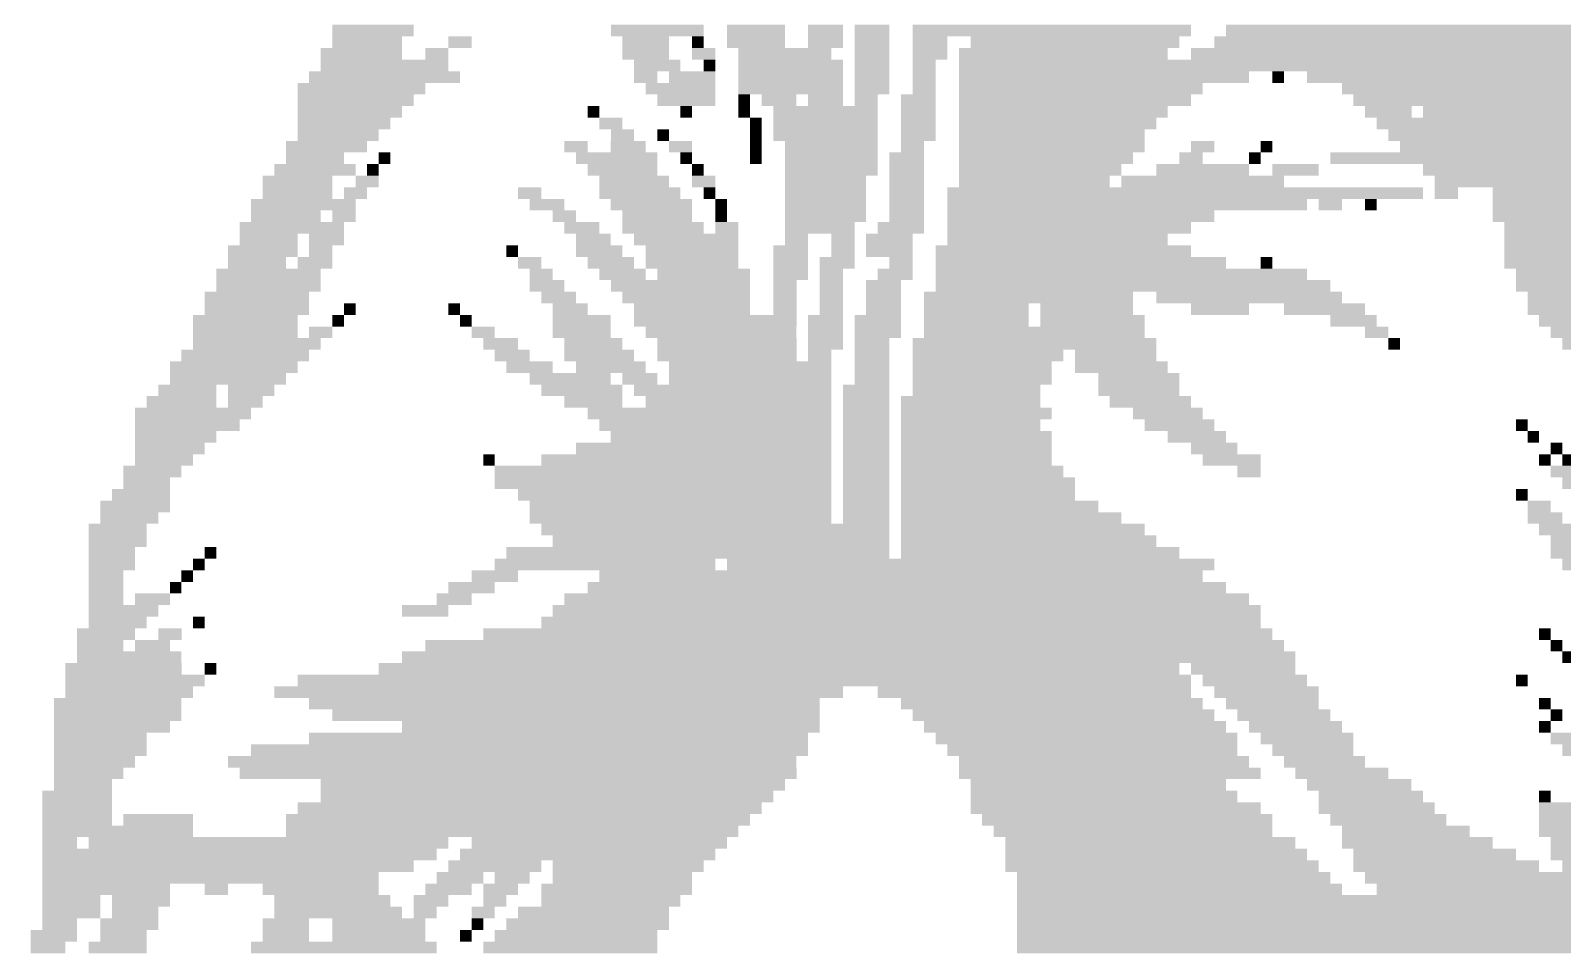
# Model space of a CAD drawing. Extents: x -3 to 225, y 0 to 143.
# Drawn here: x 142.08 to 147.11, y 6.4 to 9.41 of the extents above; entities that cross this region are included whole.
import ezdxf

# ---------------------------------------------------------------- set-up
doc = ezdxf.new("R2010")
doc.units = 0
doc.layers.add('121', color=1, linetype='CONTINUOUS')

# ---------------------------------------------------------------- blocks, each defined once
blk = doc.blocks.new('RECT')
blk.add_solid([(-0.5, -0.5), (0.5, -0.5), (-0.5, 0.5), (0.5, 0.5)])

msp = doc.modelspace()

# ---------------------------------------------------------------- block references
at = {"layer": '121', "yscale": 0.0381}
for p, xscale in [((143.2058, 9.4083), 0.2667), ((144.1393, 9.4083), 0.3048), ((144.4631, 9.4083), 0.1905), ((144.6917, 9.4083), 0.1143), ((144.8441, 9.4083), 0.1143), ((145.4347, 9.4083), 0.9144), ((146.7682, 9.4083), 1.524), ((143.1868, 9.3702), 0.2286), ((143.4916, 9.3702), 0.0762), ((144.1012, 9.3702), 0.1524), ((144.2726, 9.3702), 0.0381), ((144.4631, 9.3702), 0.1905), ((144.6917, 9.3702), 0.1143), ((144.8441, 9.3702), 0.1143), ((145.0346, 9.3702), 0.1143), ((145.5109, 9.3702), 0.6858), ((146.7491, 9.3702), 1.5621), ((143.1677, 9.3321), 0.2667), ((143.2439, 9.294), 0.4191), ((143.4154, 9.3321), 0.0762), ((144.1012, 9.3321), 0.1524), ((144.1393, 9.294), 0.1524), ((144.2917, 9.3321), 0.0762), ((144.3107, 9.294), 0.0381), ((144.5584, 9.3321), 0.3048), ((144.5774, 9.294), 0.3429), ((144.8441, 9.3321), 0.1143), ((144.8441, 9.294), 0.1143), ((145.0346, 9.3321), 0.1143), ((145.0156, 9.294), 0.0762), ((145.4728, 9.3321), 0.6858), ((146.2729, 9.294), 2.286), ((146.6348, 9.3321), 1.4859), ((143.2439, 9.2559), 0.4953), ((144.1012, 9.2559), 0.0762), ((144.2536, 9.2559), 0.1524), ((144.5774, 9.2559), 0.3429), ((144.8441, 9.2559), 0.1143), ((145.0156, 9.2559), 0.0762), ((145.6061, 9.2559), 0.9525), ((146.1776, 9.2559), 0.0381), ((146.8253, 9.2559), 1.1049), ((143.1677, 9.2178), 0.4191), ((144.2155, 9.2178), 0.2286), ((144.5774, 9.2178), 0.3429), ((144.8441, 9.2178), 0.1143), ((145.0156, 9.2178), 0.0762), ((145.5299, 9.2178), 0.8001), ((146.8634, 9.2178), 0.9525), ((143.1487, 9.1797), 0.381), ((143.1296, 9.1416), 0.3429), ((143.9297, 9.1416), 0.0381), ((144.2345, 9.1797), 0.1905), ((144.2345, 9.1416), 0.0381), ((144.425, 9.1797), 0.0381), ((144.425, 9.1416), 0.0381), ((144.5393, 9.1797), 0.1143), ((144.6917, 9.1416), 0.3429), ((144.6917, 9.1797), 0.1143), ((144.8251, 9.1797), 0.0762), ((144.9965, 9.1797), 0.1143), ((144.9965, 9.1416), 0.1143), ((145.5109, 9.1797), 0.762), ((145.4728, 9.1416), 0.6858), ((146.8825, 9.1797), 0.9144), ((146.5396, 9.1416), 0.1524), ((146.9968, 9.1416), 0.6858), ((143.1106, 9.1035), 0.3048), ((143.9869, 9.1035), 0.0762), ((144.4631, 9.1035), 0.0381), ((144.6917, 9.1035), 0.3429), ((144.9965, 9.1035), 0.1143), ((145.4537, 9.1035), 0.6477), ((146.9396, 9.1035), 0.8763), ((143.0915, 9.0654), 0.2667), ((144.025, 9.0654), 0.0762), ((144.1583, 9.0654), 0.0381), ((144.4631, 9.0654), 0.0381), ((144.6917, 9.0654), 0.3429), ((144.9965, 9.0654), 0.1143), ((145.4347, 9.0654), 0.6096), ((146.9777, 9.0654), 0.8763), ((143.0534, 9.0273), 0.2667), ((143.0153, 8.9892), 0.1905), ((143.2439, 8.9892), 0.0381), ((143.8726, 9.0273), 0.0762), ((144.0059, 8.9892), 0.2667), ((144.044, 9.0273), 0.1143), ((144.2155, 9.0273), 0.0762), ((144.2345, 8.9892), 0.0381), ((144.4631, 9.0273), 0.0381), ((144.4631, 8.9892), 0.0381), ((144.7108, 9.0273), 0.3048), ((144.7108, 8.9892), 0.3048), ((144.9584, 8.9892), 0.1143), ((144.9775, 9.0273), 0.0762), ((145.4347, 9.0273), 0.6096), ((145.4156, 8.9892), 0.5715), ((145.8919, 8.9892), 0.0762), ((145.93, 9.0273), 0.0762), ((146.1014, 8.9892), 0.0381), ((146.1395, 9.0273), 0.0381), ((146.8825, 8.9892), 1.0668), ((146.9968, 9.0273), 0.8382), ((143.0153, 8.9511), 0.2667), ((143.2058, 8.9511), 0.0381), ((144.025, 8.9511), 0.2286), ((144.2726, 8.9511), 0.0381), ((144.7108, 8.9511), 0.3048), ((144.9584, 8.9511), 0.1143), ((145.3966, 8.9511), 0.5334), ((145.93, 8.9511), 0.3048), ((146.2348, 8.9511), 0.1524), ((147.0539, 8.9511), 0.8001), ((142.9582, 8.913), 0.2286), ((143.1868, 8.913), 0.0762), ((144.0631, 8.913), 0.2286), ((144.2917, 8.913), 0.0762), ((144.6917, 8.913), 0.2667), ((144.9584, 8.913), 0.1143), ((145.3775, 8.913), 0.4953), ((145.93, 8.913), 0.5334), ((147.092, 8.913), 0.8001), ((142.9772, 8.8368), 0.3429), ((142.9582, 8.8749), 0.2286), ((143.1487, 8.8749), 0.0762), ((143.7202, 8.8749), 0.0762), ((143.7773, 8.8368), 0.1143), ((144.0821, 8.8749), 0.2667), ((144.1202, 8.8368), 0.2667), ((144.3107, 8.8749), 0.0381), ((144.3488, 8.8368), 0.0381), ((144.6917, 8.8749), 0.2667), ((144.6917, 8.8368), 0.2667), ((144.9584, 8.8749), 0.1143), ((144.9584, 8.8368), 0.1143), ((145.6823, 8.8368), 1.1811), ((145.8728, 8.8749), 1.5621), ((146.3491, 8.8368), 0.0762), ((146.4824, 8.8368), 0.0381), ((146.7301, 8.8749), 0.0762), ((147.1873, 8.8749), 0.6096), ((147.2063, 8.8368), 0.6477), ((142.9201, 8.7987), 0.2286), ((143.1106, 8.7987), 0.0762), ((143.8345, 8.7987), 0.0762), ((144.1393, 8.7987), 0.2286), ((144.3488, 8.7987), 0.0381), ((144.6917, 8.7987), 0.2667), ((144.9584, 8.7987), 0.1143), ((145.5299, 8.7987), 0.8763), ((147.2825, 8.7987), 0.8001), ((142.9391, 8.7606), 0.3429), ((143.8916, 8.7606), 0.1143), ((144.1583, 8.7606), 0.2667), ((144.3679, 8.7606), 0.0762), ((144.6727, 8.7606), 0.2286), ((144.9394, 8.7606), 0.1524), ((145.4918, 8.7606), 0.8001), ((147.4349, 8.7606), 1.0287), ((142.8439, 8.6844), 0.2286), ((142.8629, 8.7225), 0.1905), ((143.0534, 8.7225), 0.1143), ((143.0344, 8.6844), 0.0762), ((143.663, 8.6844), 0.0381), ((143.9297, 8.7225), 0.1143), ((143.9488, 8.6844), 0.1524), ((144.2345, 8.7225), 0.3429), ((144.2536, 8.6844), 0.3048), ((144.5774, 8.6844), 0.1143), ((144.5965, 8.7225), 0.0762), ((144.7489, 8.7225), 0.0762), ((144.7489, 8.6844), 0.0762), ((144.9013, 8.7225), 0.1524), ((144.9013, 8.6844), 0.1524), ((145.4728, 8.6844), 0.8382), ((145.4537, 8.7225), 0.7239), ((147.3587, 8.7225), 0.8763), ((147.4159, 8.6844), 0.9906), ((142.8248, 8.6463), 0.1905), ((143.0153, 8.6463), 0.1143), ((143.7202, 8.6463), 0.0762), ((143.9869, 8.6463), 0.1524), ((144.2536, 8.6463), 0.3048), ((144.5774, 8.6463), 0.1143), ((144.7298, 8.6463), 0.1143), ((144.9394, 8.6463), 0.0762), ((145.5299, 8.6463), 0.9525), ((146.1395, 8.6463), 0.0381), ((147.4159, 8.6463), 0.9906), ((142.8629, 8.6082), 0.3429), ((143.7583, 8.6082), 0.0762), ((144.025, 8.6082), 0.1524), ((144.2917, 8.6082), 0.3048), ((144.5774, 8.6082), 0.1143), ((144.7108, 8.6082), 0.0762), ((144.9203, 8.6082), 0.1143), ((145.6633, 8.6082), 1.2192), ((147.4159, 8.6082), 0.9144), ((142.8248, 8.532), 0.3429), ((142.8629, 8.5701), 0.3429), ((143.7773, 8.5701), 0.1143), ((143.8154, 8.532), 0.1143), ((144.2155, 8.5701), 0.4572), ((144.2345, 8.532), 0.4191), ((144.5584, 8.5701), 0.0762), ((144.5584, 8.532), 0.0762), ((144.7108, 8.5701), 0.0762), ((144.7108, 8.532), 0.0762), ((144.8822, 8.5701), 0.1143), ((144.8822, 8.532), 0.1143), ((145.3585, 8.532), 0.6858), ((145.7014, 8.5701), 1.2954), ((146.0824, 8.532), 0.6096), ((147.3968, 8.5701), 0.8763), ((147.4159, 8.532), 0.8382), ((142.8248, 8.4939), 0.3429), ((143.1296, 8.4939), 0.0381), ((143.4725, 8.4939), 0.0381), ((143.8535, 8.4939), 0.1143), ((144.2536, 8.4939), 0.381), ((144.5584, 8.4939), 0.0762), ((144.7108, 8.4939), 0.0762), ((144.8822, 8.4939), 0.1143), ((145.187, 8.4939), 0.3429), ((145.549, 8.4939), 0.3048), ((145.9871, 8.4939), 0.1905), ((146.33, 8.4939), 0.2667), ((147.3968, 8.4939), 0.8001), ((142.7867, 8.4558), 0.3429), ((143.0915, 8.4558), 0.0381), ((143.5106, 8.4558), 0.0381), ((143.8916, 8.4558), 0.1905), ((144.3298, 8.4558), 0.5334), ((144.6917, 8.4558), 0.1143), ((144.8632, 8.4558), 0.1524), ((145.187, 8.4558), 0.3429), ((145.568, 8.4558), 0.3429), ((146.4253, 8.4558), 0.1524), ((147.4159, 8.4558), 0.762), ((142.7867, 8.4177), 0.3429), ((143.0344, 8.4177), 0.0762), ((143.5678, 8.4177), 0.0762), ((143.8916, 8.4177), 0.1905), ((144.3488, 8.4177), 0.4953), ((144.6917, 8.4177), 0.1143), ((144.8632, 8.4177), 0.1524), ((145.3775, 8.4177), 0.7239), ((146.5015, 8.4177), 0.0762), ((147.4159, 8.4177), 0.6858), ((142.7867, 8.3415), 0.4191), ((142.8248, 8.3796), 0.4191), ((143.6249, 8.3796), 0.1143), ((143.663, 8.3415), 0.1143), ((143.9297, 8.3796), 0.1905), ((143.9488, 8.3415), 0.2286), ((144.3679, 8.3796), 0.4572), ((144.3679, 8.3415), 0.4572), ((144.6917, 8.3796), 0.1143), ((144.6727, 8.3415), 0.0762), ((144.8441, 8.3796), 0.1143), ((144.8441, 8.3415), 0.1143), ((145.3775, 8.3796), 0.8001), ((145.2251, 8.3415), 0.4953), ((145.6442, 8.3415), 0.2667), ((146.5586, 8.3796), 0.0381), ((147.4349, 8.3796), 0.6477), ((142.7486, 8.3034), 0.4191), ((143.7202, 8.3034), 0.1524), ((143.9869, 8.3034), 0.2286), ((144.4441, 8.3034), 0.5334), ((144.8441, 8.3034), 0.1143), ((145.2061, 8.3034), 0.4572), ((145.6633, 8.3034), 0.3048), ((142.7296, 8.2653), 0.381), ((143.8535, 8.2653), 0.2667), ((144.0821, 8.2653), 0.1143), ((144.4441, 8.2653), 0.5334), ((144.8441, 8.2653), 0.1143), ((145.2061, 8.2653), 0.4572), ((145.7204, 8.2653), 0.2667), ((142.5772, 8.1891), 0.2286), ((142.5962, 8.2272), 0.1905), ((142.7867, 8.1891), 0.1143), ((142.8058, 8.2272), 0.1524), ((143.8916, 8.2272), 0.2667), ((143.9297, 8.1891), 0.1905), ((144.3869, 8.2272), 0.6477), ((144.406, 8.1891), 0.6096), ((144.8251, 8.2272), 0.1524), ((144.8251, 8.1891), 0.1524), ((145.168, 8.1891), 0.4572), ((145.187, 8.2272), 0.4191), ((145.7204, 8.2272), 0.2667), ((145.7585, 8.1891), 0.2667), ((142.6153, 8.151), 0.381), ((144.3107, 8.151), 0.8001), ((144.8251, 8.151), 0.1524), ((145.187, 8.151), 0.4953), ((145.8157, 8.151), 0.2286), ((142.5962, 8.1129), 0.3429), ((144.3298, 8.1129), 0.762), ((144.8251, 8.1129), 0.1524), ((145.168, 8.1129), 0.4572), ((145.8538, 8.1129), 0.2286), ((146.9777, 8.1129), 0.0381), ((142.5581, 8.0748), 0.2667), ((142.5391, 8.0367), 0.2286), ((144.2917, 8.0367), 0.8382), ((144.3488, 8.0748), 0.7239), ((144.8251, 8.0748), 0.1524), ((144.8251, 8.0367), 0.1524), ((145.187, 8.0748), 0.4953), ((145.187, 8.0367), 0.4953), ((145.9109, 8.0748), 0.1905), ((145.9681, 8.0367), 0.1524), ((147.0158, 8.0748), 0.0381), ((147.092, 8.0367), 0.0381), ((142.52, 7.9986), 0.1905), ((143.5868, 7.9986), 0.0381), ((144.2345, 7.9986), 0.9525), ((144.8251, 7.9986), 0.1524), ((145.187, 7.9986), 0.4953), ((146.0252, 7.9986), 0.1905), ((147.0539, 7.9986), 0.0381), ((147.1301, 7.9986), 0.0381), ((142.4819, 7.9605), 0.1905), ((144.1583, 7.9605), 1.1049), ((144.8251, 7.9605), 0.1524), ((145.2061, 7.9605), 0.5334), ((146.0824, 7.9605), 0.0762), ((147.1301, 7.9605), 0.1143), ((142.4438, 7.8843), 0.1905), ((142.4629, 7.9224), 0.1524), ((144.1583, 7.9224), 1.1049), ((144.1964, 7.8843), 1.0287), ((144.8251, 7.9224), 0.1524), ((144.8251, 7.8843), 0.1524), ((145.2251, 7.9224), 0.5715), ((145.2251, 7.8843), 0.5715), ((146.9777, 7.8843), 0.0381), ((147.1492, 7.9224), 0.0762), ((142.4248, 7.8462), 0.2286), ((144.2155, 7.8462), 0.9906), ((144.8251, 7.8462), 0.1524), ((145.2632, 7.8462), 0.6477), ((147.0349, 7.8462), 0.0762), ((142.4057, 7.8081), 0.1905), ((144.2155, 7.8081), 0.9906), ((144.8251, 7.8081), 0.1524), ((145.3013, 7.8081), 0.7239), ((147.0539, 7.8081), 0.1143), ((142.3676, 7.77), 0.1905), ((142.3676, 7.7319), 0.1905), ((144.3298, 7.77), 1.143), ((144.3488, 7.7319), 1.1049), ((145.3394, 7.77), 0.8001), ((145.3585, 7.7319), 0.8382), ((147.092, 7.77), 0.1143), ((147.1111, 7.7319), 0.0762), ((142.3486, 7.6938), 0.1524), ((142.6724, 7.6938), 0.0381), ((144.2726, 7.6938), 1.2573), ((145.3966, 7.6938), 0.9144), ((147.1301, 7.6938), 0.1143), ((142.3486, 7.6557), 0.1524), ((142.6343, 7.6557), 0.0381), ((143.9678, 7.6557), 0.7239), ((145.168, 7.6557), 1.6002), ((147.3587, 7.6557), 0.4953), ((142.3295, 7.6176), 0.1143), ((142.3295, 7.5795), 0.1143), ((142.5581, 7.5795), 0.0381), ((142.5962, 7.6176), 0.0381), ((143.5297, 7.5795), 0.1524), ((143.6059, 7.6176), 0.1524), ((144.9584, 7.5795), 2.0955), ((144.9394, 7.6176), 1.9812), ((142.3295, 7.5414), 0.1143), ((142.4819, 7.5414), 0.1143), ((143.4725, 7.5414), 0.1143), ((144.9584, 7.5414), 2.2479), ((142.3867, 7.5033), 0.2286), ((143.3773, 7.5033), 0.1524), ((144.9584, 7.5033), 2.3241), ((142.3295, 7.4271), 0.1905), ((142.3676, 7.4652), 0.1905), ((142.5391, 7.4271), 0.0762), ((142.6343, 7.4652), 0.0381), ((144.8632, 7.4271), 2.5908), ((144.9394, 7.4652), 2.3622), ((147.0539, 7.4271), 0.0381), ((142.3105, 7.389), 0.1524), ((142.4819, 7.389), 0.1143), ((144.787, 7.389), 2.8194), ((147.092, 7.389), 0.0381), ((142.4057, 7.3509), 0.3429), ((144.7679, 7.3509), 2.9337), ((147.1301, 7.3509), 0.0381), ((142.3867, 7.3128), 0.381), ((142.4248, 7.2747), 0.4572), ((142.6724, 7.3128), 0.0381), ((144.425, 7.2747), 2.9337), ((144.5393, 7.3128), 2.6289), ((146.0633, 7.3128), 0.3429), ((146.1014, 7.2747), 0.3429), ((146.9777, 7.2747), 0.0381), ((142.4057, 7.2366), 0.4191), ((143.8154, 7.2366), 1.8669), ((145.3775, 7.2366), 1.0287), ((146.1395, 7.2366), 0.3429), ((142.3676, 7.1985), 0.4191), ((143.8345, 7.1985), 1.6764), ((145.4347, 7.1985), 0.9906), ((146.1586, 7.1985), 0.3048), ((147.0539, 7.1985), 0.0381), ((142.3676, 7.1604), 0.4191), ((143.8726, 7.1604), 1.6002), ((145.4728, 7.1604), 0.9906), ((146.1967, 7.1604), 0.3048), ((147.092, 7.1604), 0.0381), ((142.3486, 7.1223), 0.381), ((142.3105, 7.0842), 0.3048), ((143.8154, 7.0842), 1.6383), ((143.9869, 7.1223), 1.3716), ((145.5109, 7.1223), 0.9906), ((145.549, 7.0842), 0.9906), ((146.2348, 7.1223), 0.3048), ((146.2729, 7.0842), 0.3048), ((147.0539, 7.1223), 0.0381), ((147.1301, 7.0842), 0.1143), ((142.3105, 7.0461), 0.3048), ((143.7202, 7.0461), 1.8288), ((145.568, 7.0461), 0.9525), ((146.2919, 7.0461), 0.2667), ((147.1492, 7.0461), 0.0762), ((142.2914, 7.008), 0.2667), ((143.663, 7.008), 1.8669), ((145.6061, 7.008), 0.9525), ((146.33, 7.008), 0.2667), ((142.2724, 6.9699), 0.2286), ((142.2533, 6.9318), 0.1905), ((143.6821, 6.9699), 1.8288), ((143.7964, 6.9318), 1.524), ((145.6252, 6.9699), 0.9906), ((145.5871, 6.9318), 0.8382), ((146.3872, 6.9699), 0.3048), ((146.4443, 6.9318), 0.3429), ((142.2343, 6.8937), 0.2286), ((143.7773, 6.8937), 1.4859), ((145.6061, 6.8937), 0.8763), ((146.4824, 6.8937), 0.3429), ((147.0539, 6.8937), 0.0381), ((142.2343, 6.8556), 0.2286), ((143.7202, 6.8556), 1.524), ((145.6442, 6.8556), 0.9525), ((146.5015, 6.8556), 0.381), ((147.092, 6.8556), 0.1143), ((142.2343, 6.8175), 0.2286), ((142.3676, 6.7794), 0.4953), ((142.501, 6.8175), 0.2286), ((143.6821, 6.8175), 1.524), ((143.663, 6.7794), 1.4859), ((145.6823, 6.8175), 0.9525), ((145.7014, 6.7794), 0.9144), ((146.5396, 6.8175), 0.381), ((146.5967, 6.7794), 0.4191), ((147.1111, 6.8175), 0.1524), ((147.1111, 6.7794), 0.1524), ((142.1771, 6.7413), 0.1143), ((142.8629, 6.7413), 1.1811), ((143.9488, 6.7413), 0.8382), ((145.7585, 6.7413), 0.9525), ((146.6348, 6.7413), 0.4953), ((147.1492, 6.7413), 0.1524), ((142.7677, 6.7032), 1.2954), ((143.9107, 6.7032), 0.8382), ((145.7776, 6.7032), 0.9906), ((146.692, 6.7032), 0.5334), ((147.1682, 6.7032), 0.1905), ((142.7296, 6.6651), 1.2192), ((142.6724, 6.627), 1.1049), ((143.4916, 6.627), 0.1524), ((143.6059, 6.6651), 0.3048), ((143.663, 6.627), 0.1143), ((144.044, 6.6651), 0.4953), ((144.025, 6.627), 0.4572), ((145.7966, 6.6651), 1.0287), ((145.8347, 6.627), 1.0287), ((146.7301, 6.6651), 0.6096), ((146.9015, 6.627), 0.8763), ((147.2063, 6.6651), 0.1905), ((142.3295, 6.5889), 0.4191), ((142.6915, 6.5889), 0.0762), ((143.0344, 6.5889), 0.381), ((143.4535, 6.5889), 0.1524), ((143.6249, 6.5889), 0.1143), ((144.0059, 6.5889), 0.4953), ((145.8538, 6.5889), 1.0668), ((146.9206, 6.5889), 0.8382), ((142.2152, 6.5508), 0.1905), ((142.4438, 6.5508), 0.1905), ((143.0725, 6.5508), 0.381), ((143.3963, 6.5508), 0.1143), ((143.6059, 6.5508), 0.0762), ((143.9869, 6.5508), 0.4572), ((146.4634, 6.5508), 2.286), ((142.1771, 6.4746), 0.1143), ((142.2152, 6.5127), 0.1905), ((142.4057, 6.4746), 0.1905), ((142.4248, 6.5127), 0.1524), ((142.9201, 6.4746), 0.1524), ((143.0915, 6.5127), 0.4191), ((143.2249, 6.4746), 0.3048), ((143.3773, 6.5127), 0.0762), ((143.5678, 6.5127), 0.0762), ((143.5487, 6.4746), 0.0381), ((143.9107, 6.4746), 0.5334), ((143.9297, 6.5127), 0.4953), ((146.4634, 6.5127), 2.286), ((146.4634, 6.4746), 2.286), ((142.1581, 6.4365), 0.1524), ((142.3867, 6.4365), 0.1524), ((142.9201, 6.4365), 0.1524), ((143.2249, 6.4365), 0.3048), ((143.5106, 6.4365), 0.0381), ((143.8726, 6.4365), 0.5334), ((146.4634, 6.4365), 2.286), ((142.139, 6.3984), 0.1143), ((142.3676, 6.3984), 0.1905), ((143.1106, 6.3984), 0.6096), ((143.8535, 6.3984), 0.5715), ((146.4443, 6.3984), 2.2479)]:
    msp.add_blockref('RECT', p, dxfattribs=dict(at, xscale=xscale))

doc.saveas('drawing.dxf')
